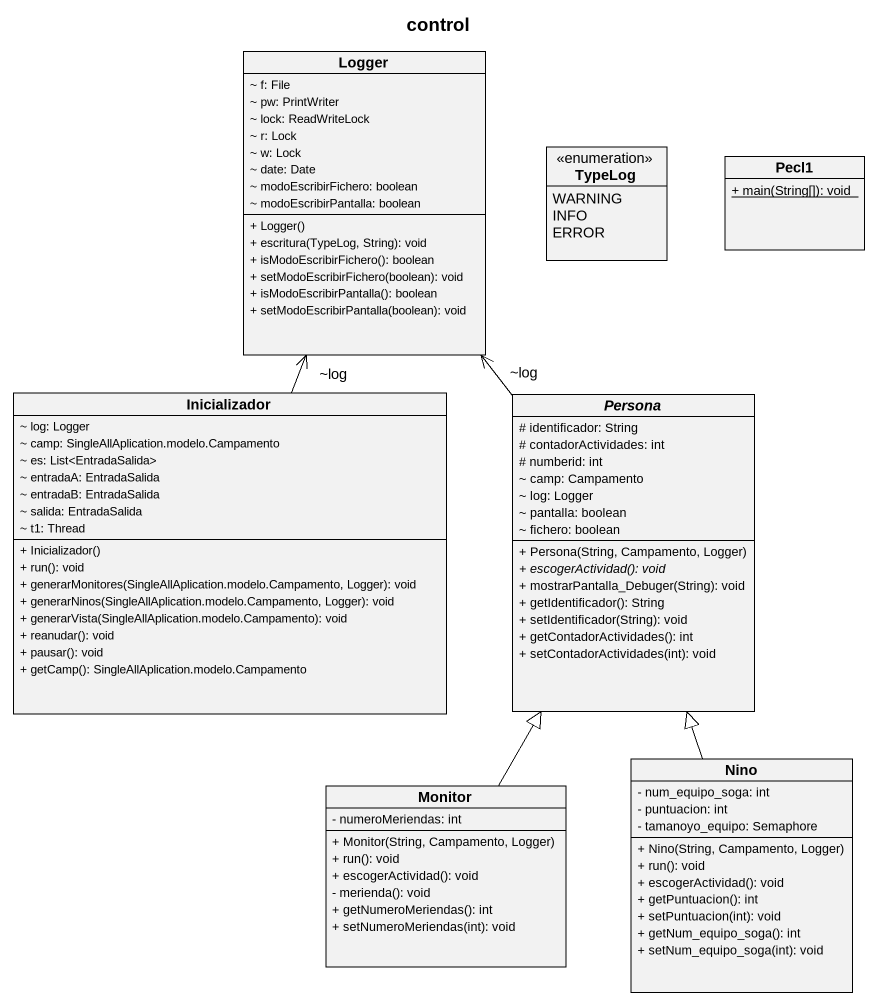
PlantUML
@startuml
title control
hide circle
hide empty members
skinparam classAttributeIconSize 0
class Logger {
  ~ f: File
  ~ pw: PrintWriter
  ~ lock: ReadWriteLock
  ~ r: Lock
  ~ w: Lock
  ~ date: Date
  ~ modoEscribirFichero: boolean
  ~ modoEscribirPantalla: boolean
  + Logger()
  + escritura(TypeLog, String): void
  + isModoEscribirFichero(): boolean
  + setModoEscribirFichero(boolean): void
  + isModoEscribirPantalla(): boolean
  + setModoEscribirPantalla(boolean): void
}
enum TypeLog {
  WARNING
  INFO
  ERROR
}
class Pecl1 {
  {static} + main(String[]): void
}
class Inicializador {
  ~ log: Logger
  ~ camp: SingleAllAplication.modelo.Campamento
  ~ es: List<EntradaSalida>
  ~ entradaA: EntradaSalida
  ~ entradaB: EntradaSalida
  ~ salida: EntradaSalida
  ~ t1: Thread
  + Inicializador()
  + run(): void
  + generarMonitores(SingleAllAplication.modelo.Campamento, Logger): void
  + generarNinos(SingleAllAplication.modelo.Campamento, Logger): void
  + generarVista(SingleAllAplication.modelo.Campamento): void
  + reanudar(): void
  + pausar(): void
  + getCamp(): SingleAllAplication.modelo.Campamento
}
abstract class Persona {
  # identificador: String
  # contadorActividades: int
  # numberid: int
  ~ camp: Campamento
  ~ log: Logger
  ~ pantalla: boolean
  ~ fichero: boolean
  + Persona(String, Campamento, Logger)
  {abstract} + escogerActividad(): void
  + mostrarPantalla_Debuger(String): void
  + getIdentificador(): String
  + setIdentificador(String): void
  + getContadorActividades(): int
  + setContadorActividades(int): void
}
class Nino {
  - num_equipo_soga: int
  - puntuacion: int
  - tamanoyo_equipo: Semaphore
  + Nino(String, Campamento, Logger)
  + run(): void
  + escogerActividad(): void
  + getPuntuacion(): int
  + setPuntuacion(int): void
  + getNum_equipo_soga(): int
  + setNum_equipo_soga(int): void
}
class Monitor {
  - numeroMeriendas: int
  + Monitor(String, Campamento, Logger)
  + run(): void
  + escogerActividad(): void
  - merienda(): void
  + getNumeroMeriendas(): int
  + setNumeroMeriendas(int): void
}
Inicializador -up-> "~log" Logger
Persona -up-> "~log" Logger
Nino -up-|> Persona
Monitor -up-|> Persona
@enduml
